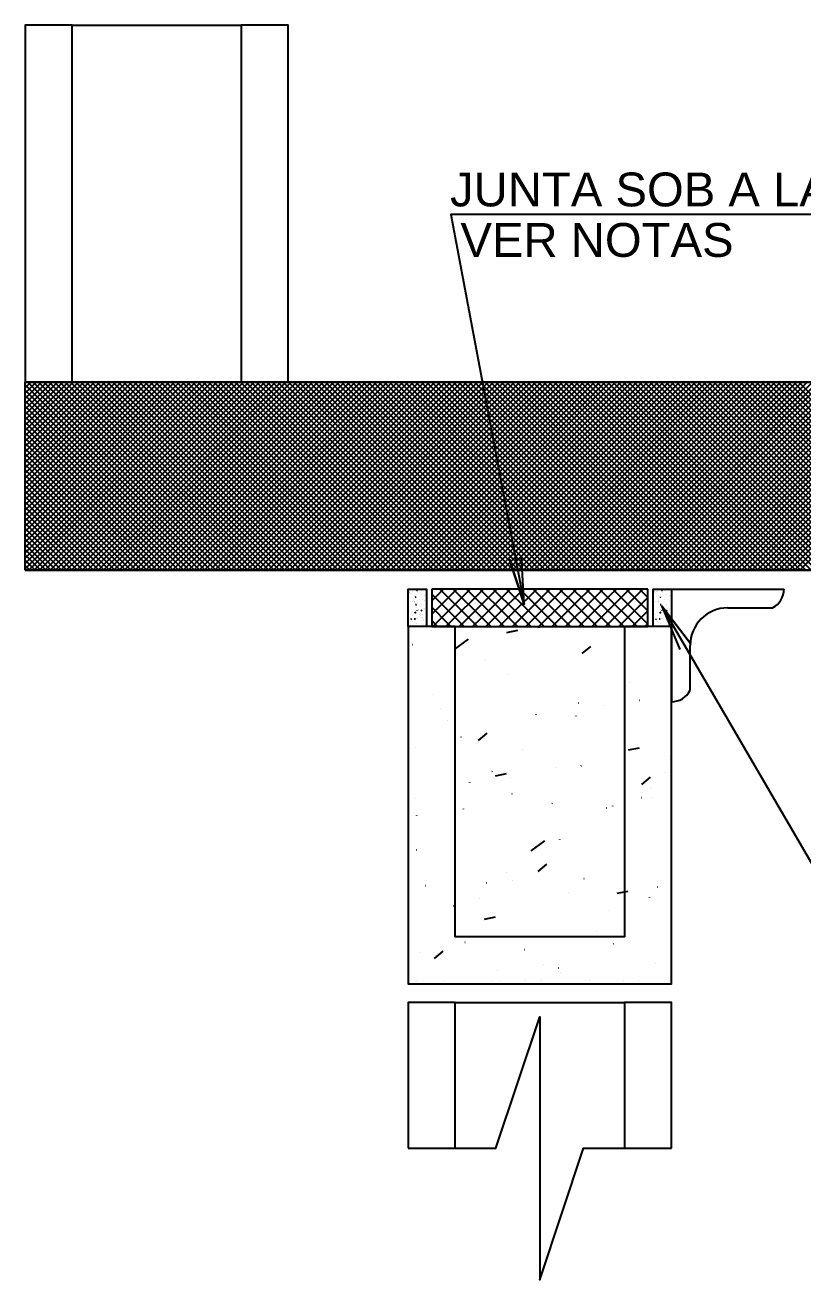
# Model space of a CAD drawing. Extents: x 0 to 119, y 0 to 84.
# Drawn here: x 76.66 to 78.729, y 51.731 to 55.069 of the extents above; entities that cross this region are included whole.
import ezdxf

# ---------------------------------------------------------------- set-up
doc = ezdxf.new("R2010")
doc.units = 0
doc.header["$MEASUREMENT"] = 0
for name, color, linetype in [('10', 252, 'CONTINUOUS'), ('11', 4, 'CONTINUOUS'), ('29', 9, 'CONTINUOUS'), ('3', 7, 'CONTINUOUS'), ('6', 178, 'CONTINUOUS')]:
    doc.layers.add(name, color=color, linetype=linetype)
doc.styles.add('TQS_ARIAL', font='arial.ttf')

msp = doc.modelspace()

# ---------------------------------------------------------------- linework, layer by layer
at = {"layer": '10', "color": 252, "linetype": 'Continuous'}
for p, q in [((76.785383, 55.068821), (77.235383, 55.068821)), ((77.679338, 53.561263), (77.679338, 53.561263)), ((77.679338, 53.560788), (77.679338, 53.560788)), ((77.679338, 53.560788), (77.679338, 53.560788)), ((77.679338, 53.560788), (77.679338, 53.560788)), ((77.679338, 53.559742), (77.680641, 53.560695)), ((77.679338, 53.559246), (77.679338, 53.559246)), ((77.679338, 53.559246), (77.679338, 53.559246)), ((77.679338, 53.549099), (77.679338, 53.549099)), ((77.679338, 53.547072), (77.679338, 53.547072)), ((77.679338, 53.547072), (77.679338, 53.547072)), ((77.679338, 53.547072), (77.679338, 53.547072)), ((77.682603, 53.56213), (77.682603, 53.56213)), ((77.682706, 53.561918), (77.682706, 53.561918)), ((77.682875, 53.561572), (77.682875, 53.561572)), ((77.682875, 53.561572), (77.682875, 53.561572)), ((77.682875, 53.561572), (77.682875, 53.561572)), ((77.683912, 53.559445), (77.683912, 53.559445)), ((77.683912, 53.559445), (77.683912, 53.559445)), ((77.685209, 53.556787), (77.685209, 53.556787)), ((77.685209, 53.556787), (77.685209, 53.556787)), ((77.685209, 53.556787), (77.685209, 53.556787)), ((77.68522, 53.556764), (77.68522, 53.556764)), ((77.685221, 53.556875), (77.685227, 53.556924)), ((77.688912, 53.549195), (77.688912, 53.549195)), ((77.688912, 53.549195), (77.688912, 53.549195)), ((77.688912, 53.549195), (77.688912, 53.549195)), ((77.689795, 53.562726), (77.689825, 53.562766)), ((77.690112, 53.563176), (77.69016, 53.563187)), ((77.692748, 53.541332), (77.692748, 53.541332)), ((77.693957, 53.538854), (77.693957, 53.538854)), ((77.693957, 53.538854), (77.693957, 53.538854)), ((77.694137, 53.539088), (77.694167, 53.539128)), ((77.69495, 53.536818), (77.69495, 53.536818)), ((77.69495, 53.536818), (77.69495, 53.536818)), ((77.69495, 53.536818), (77.69495, 53.536818)), ((77.695095, 53.536521), (77.695095, 53.536521)), ((77.695095, 53.536521), (77.695095, 53.536521)), ((77.695095, 53.536521), (77.695095, 53.536521)), ((77.698249, 53.545948), (77.700548, 53.547876)), ((77.699331, 53.565723), (77.699338, 53.565773)), ((77.701512, 53.565573), (77.704457, 53.566145)), ((77.701823, 53.549104), (77.701853, 53.549144)), ((77.702315, 53.565881), (77.702364, 53.565892)), ((77.703392, 53.560296), (77.703442, 53.560298)), ((77.709118, 53.541731), (77.709125, 53.54178)), ((77.71345, 53.564257), (77.71348, 53.564297)), ((77.715579, 53.555107), (77.715628, 53.555118)), ((77.717792, 53.540619), (77.717823, 53.540659)), ((77.723028, 53.537741), (77.723077, 53.537743)), ((77.723229, 53.55058), (77.723236, 53.550629)), ((77.725478, 53.550635), (77.725508, 53.550675)), ((77.727782, 53.557812), (77.727831, 53.557823)), ((78.330556, 53.561263), (78.330556, 53.561263)), ((78.330556, 53.560788), (78.330556, 53.560788)), ((78.330556, 53.560788), (78.330556, 53.560788)), ((78.330556, 53.560788), (78.330556, 53.560788)), ((78.330556, 53.559742), (78.331859, 53.560695)), ((78.330556, 53.559246), (78.330556, 53.559246)), ((78.330556, 53.559246), (78.330556, 53.559246)), ((78.330556, 53.549099), (78.330556, 53.549099)), ((78.330556, 53.547072), (78.330556, 53.547072)), ((78.330556, 53.547072), (78.330556, 53.547072)), ((78.330556, 53.547072), (78.330556, 53.547072)), ((78.33382, 53.56213), (78.33382, 53.56213)), ((78.333924, 53.561918), (78.333924, 53.561918)), ((78.334093, 53.561572), (78.334093, 53.561572)), ((78.334093, 53.561572), (78.334093, 53.561572)), ((78.334093, 53.561572), (78.334093, 53.561572)), ((78.33513, 53.559445), (78.33513, 53.559445)), ((78.33513, 53.559445), (78.33513, 53.559445)), ((78.336427, 53.556787), (78.336427, 53.556787)), ((78.336427, 53.556787), (78.336427, 53.556787)), ((78.336427, 53.556787), (78.336427, 53.556787)), ((78.336438, 53.556875), (78.336445, 53.556924)), ((78.336438, 53.556764), (78.336438, 53.556764)), ((78.34013, 53.549195), (78.34013, 53.549195)), ((78.34013, 53.549195), (78.34013, 53.549195)), ((78.34013, 53.549195), (78.34013, 53.549195)), ((78.341012, 53.562726), (78.341043, 53.562766)), ((78.341329, 53.563176), (78.341378, 53.563187)), ((78.343966, 53.541332), (78.343966, 53.541332)), ((78.345175, 53.538854), (78.345175, 53.538854)), ((78.345175, 53.538854), (78.345175, 53.538854)), ((78.345355, 53.539088), (78.345385, 53.539128)), ((78.346168, 53.536818), (78.346168, 53.536818)), ((78.346168, 53.536818), (78.346168, 53.536818)), ((78.346168, 53.536818), (78.346168, 53.536818)), ((78.346313, 53.536521), (78.346313, 53.536521)), ((78.346313, 53.536521), (78.346313, 53.536521)), ((78.346313, 53.536521), (78.346313, 53.536521)), ((78.349467, 53.545948), (78.351765, 53.547876)), ((78.350549, 53.565723), (78.350556, 53.565773)), ((78.35273, 53.565573), (78.355675, 53.566145)), ((78.35304, 53.549104), (78.353071, 53.549144)), ((78.353533, 53.565881), (78.353582, 53.565892)), ((78.35461, 53.560296), (78.35466, 53.560298)), ((78.360336, 53.541731), (78.360343, 53.54178)), ((78.364668, 53.564257), (78.364698, 53.564297)), ((78.366796, 53.555107), (78.366845, 53.555118)), ((78.36901, 53.540619), (78.36904, 53.540659)), ((78.374245, 53.537741), (78.374295, 53.537743)), ((78.374447, 53.55058), (78.374453, 53.550629)), ((78.376696, 53.550635), (78.376726, 53.550675)), ((78.379, 53.557812), (78.379049, 53.557823)), ((77.679338, 53.535833), (77.679338, 53.535833)), ((77.679338, 53.535833), (77.679338, 53.535833)), ((77.679338, 53.533357), (77.679338, 53.533357)), ((77.679338, 53.533357), (77.679338, 53.533357)), ((77.679338, 53.53008), (77.679338, 53.53008)), ((77.679338, 53.523711), (77.679338, 53.523711)), ((77.679338, 53.519802), (77.679338, 53.519802)), ((77.679338, 53.519802), (77.679338, 53.519802)), ((77.679338, 53.519642), (77.679338, 53.519642)), ((77.679338, 53.519642), (77.679338, 53.519642)), ((77.679338, 53.512421), (77.679338, 53.512421)), ((77.679338, 53.512421), (77.679338, 53.512421)), ((77.679338, 53.512421), (77.679338, 53.512421)), ((77.679338, 53.512194), (77.679338, 53.512194)), ((77.679338, 53.512194), (77.679338, 53.512194)), ((77.679338, 53.505927), (77.679338, 53.505927)), ((77.679338, 53.505927), (77.679338, 53.505927)), ((77.679338, 53.505927), (77.679338, 53.505927)), ((77.680897, 53.524033), (77.680904, 53.524082)), ((77.686312, 53.536138), (77.686362, 53.53614)), ((77.690523, 53.535837), (77.690571, 53.535848)), ((77.691178, 53.508552), (77.691226, 53.508563)), ((77.695008, 53.532882), (77.695014, 53.532931)), ((77.695404, 53.535889), (77.695404, 53.535889)), ((77.695404, 53.535889), (77.695404, 53.535889)), ((77.695404, 53.535889), (77.695404, 53.535889)), ((77.697317, 53.504387), (77.700949, 53.507043)), ((77.698403, 53.515351), (77.698434, 53.51539)), ((77.698544, 53.527444), (77.699438, 53.527618)), ((77.699438, 53.527618), (77.701489, 53.528017)), ((77.700988, 53.524442), (77.700988, 53.524442)), ((77.700988, 53.524442), (77.700988, 53.524442)), ((77.702694, 53.520943), (77.702694, 53.520943)), ((77.702694, 53.520943), (77.702694, 53.520943)), ((77.703381, 53.511257), (77.70343, 53.511268)), ((77.704746, 53.508517), (77.704752, 53.508567)), ((77.705598, 53.514991), (77.705598, 53.514991)), ((77.705598, 53.514991), (77.705598, 53.514991)), ((77.705948, 53.513583), (77.705998, 53.513585)), ((77.706278, 53.513597), (77.706278, 53.513597)), ((77.707025, 53.512065), (77.707025, 53.512065)), ((77.707025, 53.512065), (77.707025, 53.512065)), ((77.707233, 53.51164), (77.707233, 53.51164)), ((77.709404, 53.507188), (77.709404, 53.507188)), ((77.711432, 53.503032), (77.711432, 53.503032)), ((77.714138, 53.511161), (77.716437, 53.513089)), ((77.71599, 53.527768), (77.716039, 53.527779)), ((77.718857, 53.517366), (77.718863, 53.517416)), ((77.722059, 53.516882), (77.722089, 53.516921)), ((77.722183, 53.514292), (77.722233, 53.514294)), ((78.330556, 53.535833), (78.330556, 53.535833)), ((78.330556, 53.535833), (78.330556, 53.535833)), ((78.330556, 53.533357), (78.330556, 53.533357)), ((78.330556, 53.533357), (78.330556, 53.533357)), ((78.330556, 53.53008), (78.330556, 53.53008)), ((78.330556, 53.523711), (78.330556, 53.523711)), ((78.330556, 53.519802), (78.330556, 53.519802)), ((78.330556, 53.519802), (78.330556, 53.519802)), ((78.330556, 53.519642), (78.330556, 53.519642)), ((78.330556, 53.519642), (78.330556, 53.519642)), ((78.330556, 53.512421), (78.330556, 53.512421)), ((78.330556, 53.512421), (78.330556, 53.512421)), ((78.330556, 53.512421), (78.330556, 53.512421)), ((78.330556, 53.512194), (78.330556, 53.512194)), ((78.330556, 53.512194), (78.330556, 53.512194)), ((78.330556, 53.505927), (78.330556, 53.505927)), ((78.330556, 53.505927), (78.330556, 53.505927)), ((78.330556, 53.505927), (78.330556, 53.505927)), ((78.332115, 53.524033), (78.332121, 53.524082)), ((78.33753, 53.536138), (78.33758, 53.53614)), ((78.34174, 53.535837), (78.341789, 53.535848)), ((78.342395, 53.508552), (78.342444, 53.508563)), ((78.346225, 53.532882), (78.346232, 53.532931)), ((78.346621, 53.535889), (78.346621, 53.535889)), ((78.346621, 53.535889), (78.346621, 53.535889)), ((78.346621, 53.535889), (78.346621, 53.535889)), ((78.348535, 53.504387), (78.352167, 53.507043)), ((78.349621, 53.515351), (78.349651, 53.51539)), ((78.349761, 53.527444), (78.350656, 53.527618)), ((78.350656, 53.527618), (78.352706, 53.528017)), ((78.352205, 53.524442), (78.352205, 53.524442)), ((78.352205, 53.524442), (78.352205, 53.524442)), ((78.353912, 53.520943), (78.353912, 53.520943)), ((78.353912, 53.520943), (78.353912, 53.520943)), ((78.354599, 53.511257), (78.354648, 53.511268)), ((78.355964, 53.508517), (78.35597, 53.508567)), ((78.356816, 53.514991), (78.356816, 53.514991)), ((78.356816, 53.514991), (78.356816, 53.514991)), ((78.357166, 53.513583), (78.357216, 53.513585)), ((78.357496, 53.513597), (78.357496, 53.513597)), ((78.358243, 53.512065), (78.358243, 53.512065)), ((78.358243, 53.512065), (78.358243, 53.512065)), ((78.358451, 53.51164), (78.358451, 53.51164)), ((78.360622, 53.507188), (78.360622, 53.507188)), ((78.362649, 53.503032), (78.362649, 53.503032)), ((78.365356, 53.511161), (78.367654, 53.513089)), ((78.367207, 53.527768), (78.367256, 53.527779)), ((78.370074, 53.517366), (78.370081, 53.517416)), ((78.373276, 53.516882), (78.373307, 53.516921)), ((78.3734, 53.514292), (78.37345, 53.514294)), ((77.679338, 53.492212), (77.679338, 53.492212)), ((77.679338, 53.492212), (77.679338, 53.492212)), ((77.679338, 53.492212), (77.679338, 53.492212)), ((77.679338, 53.491236), (77.679338, 53.491236)), ((77.679338, 53.490505), (77.679338, 53.490505)), ((77.679338, 53.490505), (77.679338, 53.490505)), ((77.679338, 53.490505), (77.679338, 53.490505)), ((77.679338, 53.489009), (77.679338, 53.489009)), ((77.679338, 53.489009), (77.679338, 53.489009)), ((77.679338, 53.489009), (77.679338, 53.489009)), ((77.679338, 53.486159), (77.679338, 53.486159)), ((77.679338, 53.48196), (77.679338, 53.48196)), ((77.679338, 53.478497), (77.679338, 53.478497)), ((77.679338, 53.478497), (77.679338, 53.478497)), ((77.686561, 53.48802), (77.688859, 53.489949)), ((77.686776, 53.500198), (77.686806, 53.500237)), ((77.688869, 53.489425), (77.688918, 53.489427)), ((77.690635, 53.499668), (77.690642, 53.499718)), ((77.691589, 53.481213), (77.691637, 53.481224)), ((77.695575, 53.489316), (77.69852, 53.489888)), ((77.700491, 53.476196), (77.700497, 53.476246)), ((77.702746, 53.491712), (77.702776, 53.491752)), ((77.705103, 53.490134), (77.705153, 53.490136)), ((77.710431, 53.501728), (77.710462, 53.501768)), ((77.713063, 53.499689), (77.713063, 53.499689)), ((77.713063, 53.499689), (77.713063, 53.499689)), ((77.713063, 53.499689), (77.713063, 53.499689)), ((77.714601, 53.485045), (77.714608, 53.485095)), ((77.715793, 53.494093), (77.715793, 53.494093)), ((77.71617, 53.493319), (77.71617, 53.493319)), ((77.716645, 53.500483), (77.716694, 53.500494)), ((77.717056, 53.473144), (77.717105, 53.473154)), ((77.717461, 53.490673), (77.717461, 53.490673)), ((77.717461, 53.490673), (77.717461, 53.490673)), ((77.7191, 53.487312), (77.7191, 53.487312)), ((77.7191, 53.487312), (77.7191, 53.487312)), ((77.7191, 53.487312), (77.7191, 53.487312)), ((77.720169, 53.485122), (77.720169, 53.485122)), ((77.720169, 53.485122), (77.720169, 53.485122)), ((77.725138, 53.474935), (77.725138, 53.474935)), ((77.725138, 53.474935), (77.725138, 53.474935)), ((77.725138, 53.474935), (77.725138, 53.474935)), ((77.725987, 53.473195), (77.725987, 53.473195)), ((77.725987, 53.473195), (77.725987, 53.473195)), ((77.725987, 53.473195), (77.725987, 53.473195)), ((77.72606, 53.473045), (77.72606, 53.473045)), ((77.726401, 53.493243), (77.726431, 53.493283)), ((78.330556, 53.492212), (78.330556, 53.492212)), ((78.330556, 53.492212), (78.330556, 53.492212)), ((78.330556, 53.492212), (78.330556, 53.492212)), ((78.330556, 53.491236), (78.330556, 53.491236)), ((78.330556, 53.490505), (78.330556, 53.490505)), ((78.330556, 53.490505), (78.330556, 53.490505)), ((78.330556, 53.490505), (78.330556, 53.490505)), ((78.330556, 53.489009), (78.330556, 53.489009)), ((78.330556, 53.489009), (78.330556, 53.489009)), ((78.330556, 53.489009), (78.330556, 53.489009)), ((78.330556, 53.486159), (78.330556, 53.486159)), ((78.330556, 53.48196), (78.330556, 53.48196)), ((78.330556, 53.478497), (78.330556, 53.478497)), ((78.330556, 53.478497), (78.330556, 53.478497)), ((78.337779, 53.48802), (78.340077, 53.489949)), ((78.337994, 53.500198), (78.338024, 53.500237)), ((78.340086, 53.489425), (78.340136, 53.489427)), ((78.341853, 53.499668), (78.341859, 53.499718)), ((78.342806, 53.481213), (78.342855, 53.481224)), ((78.346793, 53.489316), (78.349738, 53.489888)), ((78.351708, 53.476196), (78.351715, 53.476246)), ((78.353963, 53.491712), (78.353994, 53.491752)), ((78.356321, 53.490134), (78.356371, 53.490136)), ((78.361649, 53.501728), (78.361679, 53.501768)), ((78.364281, 53.499689), (78.364281, 53.499689)), ((78.364281, 53.499689), (78.364281, 53.499689)), ((78.364281, 53.499689), (78.364281, 53.499689)), ((78.365819, 53.485045), (78.365826, 53.485095)), ((78.36701, 53.494093), (78.36701, 53.494093)), ((78.367388, 53.493319), (78.367388, 53.493319)), ((78.367863, 53.500483), (78.367911, 53.500494)), ((78.368274, 53.473144), (78.368322, 53.473154)), ((78.368678, 53.490673), (78.368678, 53.490673)), ((78.368678, 53.490673), (78.368678, 53.490673)), ((78.370318, 53.487312), (78.370318, 53.487312)), ((78.370318, 53.487312), (78.370318, 53.487312)), ((78.370318, 53.487312), (78.370318, 53.487312)), ((78.371387, 53.485122), (78.371387, 53.485122)), ((78.371387, 53.485122), (78.371387, 53.485122)), ((78.376356, 53.474935), (78.376356, 53.474935)), ((78.376356, 53.474935), (78.376356, 53.474935)), ((78.376356, 53.474935), (78.376356, 53.474935)), ((78.377205, 53.473195), (78.377205, 53.473195)), ((78.377205, 53.473195), (78.377205, 53.473195)), ((78.377205, 53.473195), (78.377205, 53.473195)), ((78.377278, 53.473045), (78.377278, 53.473045)), ((78.377619, 53.493243), (78.377649, 53.493283)), ((77.685181, 53.468821), (77.685181, 53.468821)), ((77.685181, 53.468821), (77.685181, 53.468821)), ((77.686574, 53.468821), (77.686574, 53.468821)), ((77.697559, 53.468821), (77.697559, 53.468821)), ((77.697559, 53.468821), (77.697559, 53.468821)), ((77.69952, 53.468821), (77.69952, 53.468821)), ((77.69952, 53.468821), (77.69952, 53.468821)), ((77.69952, 53.468821), (77.69952, 53.468821)), ((77.707661, 53.468821), (77.707661, 53.468821)), ((77.707661, 53.468821), (77.707661, 53.468821)), ((77.712466, 53.468821), (77.712466, 53.468821)), ((77.712466, 53.468821), (77.712466, 53.468821)), ((77.712466, 53.468821), (77.712466, 53.468821)), ((77.721027, 53.468821), (77.721027, 53.468821)), ((77.725411, 53.468821), (77.725411, 53.468821)), ((77.725411, 53.468821), (77.725411, 53.468821)), ((77.725411, 53.468821), (77.725411, 53.468821)), ((77.804338, 53.468821), (78.254338, 53.468821)), ((78.336398, 53.468821), (78.336398, 53.468821)), ((78.336398, 53.468821), (78.336398, 53.468821)), ((78.337792, 53.468821), (78.337792, 53.468821)), ((78.348776, 53.468821), (78.348776, 53.468821)), ((78.348776, 53.468821), (78.348776, 53.468821)), ((78.350738, 53.468821), (78.350738, 53.468821)), ((78.350738, 53.468821), (78.350738, 53.468821)), ((78.350738, 53.468821), (78.350738, 53.468821)), ((78.358879, 53.468821), (78.358879, 53.468821)), ((78.358879, 53.468821), (78.358879, 53.468821)), ((78.363683, 53.468821), (78.363683, 53.468821)), ((78.363683, 53.468821), (78.363683, 53.468821)), ((78.363683, 53.468821), (78.363683, 53.468821)), ((78.372245, 53.468821), (78.372245, 53.468821)), ((78.376629, 53.468821), (78.376629, 53.468821)), ((78.376629, 53.468821), (78.376629, 53.468821)), ((78.376629, 53.468821), (78.376629, 53.468821)), ((77.804338, 52.518821), (78.254338, 52.518821)), ((77.804338, 52.518821), (78.254338, 52.518821)), ((77.804338, 52.468821), (78.254338, 52.468821))]:
    msp.add_line(p, q, dxfattribs=at)
for points in [[(76.660383, 54.118821), (76.785383, 54.118821), (76.785383, 55.068821), (76.660383, 55.068821), (76.660383, 54.118821)], [(77.235383, 54.118821), (77.360383, 54.118821), (77.360383, 55.068821), (77.235383, 55.068821), (77.235383, 54.118821)], [(77.728121, 53.468821), (77.679338, 53.468821), (77.679338, 53.568821), (77.728121, 53.568821), (77.728121, 53.468821)], [(78.379338, 53.468821), (78.330556, 53.468821), (78.330556, 53.568821), (78.379338, 53.568821), (78.379338, 53.468821)], [(77.804338, 53.468821), (77.679338, 53.468821), (77.679338, 52.518821), (78.379338, 52.518821), (78.379338, 53.468821), (78.254338, 53.468821), (78.254338, 52.643821), (77.804338, 52.643821), (77.804338, 53.468821)], [(77.804338, 52.081153), (77.804338, 52.468821), (77.679338, 52.468821), (77.679338, 52.081153)], [(78.379338, 52.081153), (78.379338, 52.468821), (78.254338, 52.468821), (78.254338, 52.081153)], [(77.679338, 52.081153), (77.912672, 52.081153), (78.029338, 52.431153), (78.029338, 51.731153), (78.146005, 52.081153), (78.379338, 52.081153)]]:
    msp.add_lwpolyline(points, dxfattribs=at)
at = {"layer": '11', "color": 4, "linetype": 'Continuous'}
for p, q in [((77.741838, 53.501653), (77.809007, 53.568821)), ((77.741838, 53.537008), (77.773651, 53.568821)), ((78.316838, 53.568821), (77.741838, 53.568821)), ((77.741838, 53.568821), (77.741838, 53.468821)), ((77.815738, 53.481673), (77.741838, 53.555572)), ((77.744893, 53.469352), (77.844362, 53.568821)), ((77.845855, 53.486911), (77.763945, 53.568821)), ((77.787692, 53.476796), (77.879717, 53.568821)), ((77.875973, 53.492149), (77.7993, 53.568821)), ((77.83049, 53.484239), (77.915073, 53.568821)), ((77.90609, 53.497387), (77.834656, 53.568821)), ((77.936208, 53.502625), (77.870011, 53.568821)), ((77.873289, 53.491682), (77.950428, 53.568821)), ((77.966325, 53.507862), (77.905366, 53.568821)), ((77.916088, 53.499125), (77.985783, 53.568821)), ((77.996443, 53.5131), (77.940722, 53.568821)), ((77.958886, 53.506569), (78.021139, 53.568821)), ((78.02656, 53.518338), (77.976077, 53.568821)), ((78.001685, 53.514012), (78.056494, 53.568821)), ((78.056678, 53.523576), (78.011432, 53.568821)), ((78.044483, 53.521455), (78.091849, 53.568821)), ((78.086795, 53.528814), (78.046788, 53.568821)), ((78.06256, 53.468821), (78.13008, 53.536342)), ((78.116913, 53.534052), (78.082143, 53.568821)), ((78.087282, 53.528898), (78.127205, 53.568821)), ((78.097915, 53.468821), (78.172879, 53.543785)), ((78.14703, 53.539289), (78.117498, 53.568821)), ((78.13008, 53.536342), (78.16256, 53.568821)), ((78.133271, 53.468821), (78.215677, 53.551228)), ((78.217498, 53.468821), (78.14703, 53.539289)), ((78.177148, 53.544527), (78.152854, 53.568821)), ((78.168626, 53.468821), (78.258476, 53.558671)), ((78.172879, 53.543785), (78.197915, 53.568821)), ((78.252854, 53.468821), (78.177148, 53.544527)), ((78.207265, 53.549765), (78.188209, 53.568821)), ((78.203981, 53.468821), (78.301275, 53.566114)), ((78.288209, 53.468821), (78.207265, 53.549765)), ((78.215677, 53.551228), (78.233271, 53.568821)), ((78.237383, 53.555003), (78.223564, 53.568821)), ((78.316838, 53.475547), (78.237383, 53.555003)), ((78.239337, 53.468821), (78.316838, 53.546323)), ((78.258476, 53.558671), (78.268626, 53.568821)), ((78.2675, 53.560241), (78.25892, 53.568821)), ((78.316838, 53.510903), (78.2675, 53.560241)), ((78.297618, 53.565478), (78.294275, 53.568821)), ((78.316838, 53.546258), (78.297618, 53.565478)), ((78.301275, 53.566114), (78.303981, 53.568821)), ((78.316838, 53.468821), (78.316838, 53.568821)), ((77.78562, 53.476435), (77.741838, 53.520217)), ((77.921139, 53.468821), (77.958886, 53.506569)), ((77.956494, 53.468821), (78.001685, 53.514012)), ((78.005366, 53.468821), (77.966325, 53.507862)), ((77.991849, 53.468821), (78.044483, 53.521455)), ((78.040722, 53.468821), (77.996443, 53.5131)), ((78.076077, 53.468821), (78.02656, 53.518338)), ((78.027205, 53.468821), (78.087282, 53.528898)), ((78.111432, 53.468821), (78.056678, 53.523576)), ((78.146788, 53.468821), (78.086795, 53.528814)), ((78.182143, 53.468821), (78.116913, 53.534052)), ((78.274692, 53.468821), (78.316838, 53.510968)), ((77.755503, 53.471198), (77.741838, 53.484862)), ((77.757879, 53.468821), (77.755503, 53.471198)), ((77.779717, 53.468821), (77.787692, 53.476796)), ((77.793234, 53.468821), (77.78562, 53.476435)), ((77.815073, 53.468821), (77.83049, 53.484239)), ((77.82859, 53.468821), (77.815738, 53.481673)), ((77.863945, 53.468821), (77.845855, 53.486911)), ((77.850428, 53.468821), (77.873289, 53.491682)), ((77.8993, 53.468821), (77.875973, 53.492149)), ((77.885783, 53.468821), (77.916088, 53.499125)), ((77.934656, 53.468821), (77.90609, 53.497387)), ((77.970011, 53.468821), (77.936208, 53.502625)), ((78.310047, 53.468821), (78.316838, 53.475612)), ((77.741838, 53.468821), (78.316838, 53.468821)), ((77.744362, 53.468821), (77.744893, 53.469352))]:
    msp.add_line(p, q, dxfattribs=at)
at = {"layer": '29', "color": 9, "linetype": 'Continuous'}
for p, q in [((76.660383, 53.622845), (77.15636, 54.118821)), ((76.660383, 53.636987), (77.142218, 54.118821)), ((76.660383, 53.651129), (77.128076, 54.118821)), ((76.660383, 53.665271), (77.113934, 54.118821)), ((76.660383, 53.679413), (77.099792, 54.118821)), ((76.660383, 53.693555), (77.085649, 54.118821)), ((76.660383, 53.707697), (77.071507, 54.118821)), ((76.660383, 53.72184), (77.057365, 54.118821)), ((76.660383, 53.735982), (77.043223, 54.118821)), ((76.660383, 53.750124), (77.029081, 54.118821)), ((76.660383, 53.764266), (77.014939, 54.118821)), ((76.660383, 53.778408), (77.000797, 54.118821)), ((76.660383, 53.79255), (76.986655, 54.118821)), ((76.660383, 53.806692), (76.972512, 54.118821)), ((76.660383, 53.820834), (76.95837, 54.118821)), ((76.660383, 53.834977), (76.944228, 54.118821)), ((76.660383, 53.849119), (76.930086, 54.118821)), ((76.660383, 53.863261), (76.915944, 54.118821)), ((76.660383, 53.877403), (76.901802, 54.118821)), ((76.660383, 53.891545), (76.88766, 54.118821)), ((76.660383, 53.905687), (76.873517, 54.118821)), ((76.660383, 53.919829), (76.859375, 54.118821)), ((76.660383, 53.933972), (76.845233, 54.118821)), ((76.660383, 53.948114), (76.831091, 54.118821)), ((76.660383, 53.962256), (76.816949, 54.118821)), ((76.660383, 53.976398), (76.802807, 54.118821)), ((76.660383, 53.99054), (76.788665, 54.118821)), ((76.660383, 54.004682), (76.774522, 54.118821)), ((76.660383, 54.018824), (76.76038, 54.118821)), ((76.660383, 54.032966), (76.746238, 54.118821)), ((76.660383, 54.047109), (76.732096, 54.118821)), ((76.660383, 54.061251), (76.717954, 54.118821)), ((76.660383, 54.075393), (76.703812, 54.118821)), ((76.660383, 54.089535), (76.68967, 54.118821)), ((76.660383, 54.103677), (76.675528, 54.118821)), ((76.660383, 54.117819), (76.661385, 54.118821)), ((76.660383, 54.111945), (77.153507, 53.618821)), ((76.667649, 54.118821), (77.167649, 53.618821)), ((76.670502, 53.618821), (77.170502, 54.118821)), ((76.681791, 54.118821), (77.181791, 53.618821)), ((76.684644, 53.618821), (77.184644, 54.118821)), ((76.695933, 54.118821), (77.195933, 53.618821)), ((76.698787, 53.618821), (77.198787, 54.118821)), ((76.710075, 54.118821), (77.210075, 53.618821)), ((76.712929, 53.618821), (77.212929, 54.118821)), ((76.724218, 54.118821), (77.224218, 53.618821)), ((76.727071, 53.618821), (77.227071, 54.118821)), ((76.73836, 54.118821), (77.23836, 53.618821)), ((76.741213, 53.618821), (77.241213, 54.118821)), ((76.752502, 54.118821), (77.252502, 53.618821)), ((76.755355, 53.618821), (77.255355, 54.118821)), ((76.766644, 54.118821), (77.266644, 53.618821)), ((76.769497, 53.618821), (77.269497, 54.118821)), ((76.780786, 54.118821), (77.280786, 53.618821)), ((76.783639, 53.618821), (77.283639, 54.118821)), ((76.794928, 54.118821), (77.294928, 53.618821)), ((76.797781, 53.618821), (77.297781, 54.118821)), ((76.80907, 54.118821), (77.30907, 53.618821)), ((76.811924, 53.618821), (77.311924, 54.118821)), ((76.823213, 54.118821), (77.323213, 53.618821)), ((76.826066, 53.618821), (77.326066, 54.118821)), ((76.837355, 54.118821), (77.337355, 53.618821)), ((76.840208, 53.618821), (77.340208, 54.118821)), ((76.851497, 54.118821), (77.351497, 53.618821)), ((76.85435, 53.618821), (77.35435, 54.118821)), ((76.865639, 54.118821), (77.365639, 53.618821)), ((76.868492, 53.618821), (77.368492, 54.118821)), ((76.879781, 54.118821), (77.379781, 53.618821)), ((76.882634, 53.618821), (77.382634, 54.118821)), ((76.893923, 54.118821), (77.393923, 53.618821)), ((76.896776, 53.618821), (77.396776, 54.118821)), ((76.908065, 54.118821), (77.408065, 53.618821)), ((76.910919, 53.618821), (77.410919, 54.118821)), ((76.922207, 54.118821), (77.422207, 53.618821)), ((76.925061, 53.618821), (77.425061, 54.118821)), ((76.93635, 54.118821), (77.43635, 53.618821)), ((76.939203, 53.618821), (77.439203, 54.118821)), ((76.950492, 54.118821), (77.450492, 53.618821)), ((76.953345, 53.618821), (77.453345, 54.118821)), ((76.964634, 54.118821), (77.464634, 53.618821)), ((76.967487, 53.618821), (77.467487, 54.118821)), ((76.978776, 54.118821), (77.478776, 53.618821)), ((76.981629, 53.618821), (77.481629, 54.118821)), ((76.992918, 54.118821), (77.492918, 53.618821)), ((76.995771, 53.618821), (77.495771, 54.118821)), ((77.00706, 54.118821), (77.50706, 53.618821)), ((77.009914, 53.618821), (77.509914, 54.118821)), ((77.021202, 54.118821), (77.521202, 53.618821)), ((77.024056, 53.618821), (77.524056, 54.118821)), ((77.035345, 54.118821), (77.535345, 53.618821)), ((77.038198, 53.618821), (77.538198, 54.118821)), ((77.049487, 54.118821), (77.549487, 53.618821)), ((77.05234, 53.618821), (77.55234, 54.118821)), ((77.063629, 54.118821), (77.563629, 53.618821)), ((77.066482, 53.618821), (77.566482, 54.118821)), ((77.077771, 54.118821), (77.577771, 53.618821)), ((77.080624, 53.618821), (77.580624, 54.118821)), ((77.091913, 54.118821), (77.591913, 53.618821)), ((77.094766, 53.618821), (77.594766, 54.118821)), ((77.106055, 54.118821), (77.606055, 53.618821)), ((77.108908, 53.618821), (77.608908, 54.118821)), ((77.120197, 54.118821), (77.620197, 53.618821)), ((77.123051, 53.618821), (77.623051, 54.118821)), ((77.13434, 54.118821), (77.63434, 53.618821)), ((77.137193, 53.618821), (77.637193, 54.118821)), ((77.148482, 54.118821), (77.648482, 53.618821)), ((77.151335, 53.618821), (77.651335, 54.118821)), ((77.162624, 54.118821), (77.662624, 53.618821)), ((77.165477, 53.618821), (77.665477, 54.118821)), ((77.176766, 54.118821), (77.676766, 53.618821)), ((77.179619, 53.618821), (77.679619, 54.118821)), ((77.190908, 54.118821), (77.690908, 53.618821)), ((77.193761, 53.618821), (77.693761, 54.118821)), ((77.20505, 54.118821), (77.70505, 53.618821)), ((77.207903, 53.618821), (77.707903, 54.118821)), ((77.219192, 54.118821), (77.719192, 53.618821)), ((77.222046, 53.618821), (77.722046, 54.118821)), ((77.233334, 54.118821), (77.733334, 53.618821)), ((77.236188, 53.618821), (77.736188, 54.118821)), ((77.247477, 54.118821), (77.747477, 53.618821)), ((77.25033, 53.618821), (77.75033, 54.118821)), ((77.261619, 54.118821), (77.761619, 53.618821)), ((77.264472, 53.618821), (77.764472, 54.118821)), ((77.275761, 54.118821), (77.775761, 53.618821)), ((77.278614, 53.618821), (77.778614, 54.118821)), ((77.289903, 54.118821), (77.789903, 53.618821)), ((77.292756, 53.618821), (77.792756, 54.118821)), ((77.304045, 54.118821), (77.804045, 53.618821)), ((77.306898, 53.618821), (77.806898, 54.118821)), ((77.318187, 54.118821), (77.818187, 53.618821)), ((77.321041, 53.618821), (77.821041, 54.118821)), ((77.332329, 54.118821), (77.832329, 53.618821)), ((77.335183, 53.618821), (77.835183, 54.118821)), ((77.346472, 54.118821), (77.846472, 53.618821)), ((77.349325, 53.618821), (77.849325, 54.118821)), ((77.360614, 54.118821), (77.860614, 53.618821)), ((77.363467, 53.618821), (77.863467, 54.118821)), ((77.374756, 54.118821), (77.874756, 53.618821)), ((77.377609, 53.618821), (77.877609, 54.118821)), ((77.388898, 54.118821), (77.888898, 53.618821)), ((77.391751, 53.618821), (77.891751, 54.118821)), ((77.40304, 54.118821), (77.90304, 53.618821)), ((77.405893, 53.618821), (77.905893, 54.118821)), ((77.417182, 54.118821), (77.917182, 53.618821)), ((77.420035, 53.618821), (77.920035, 54.118821)), ((77.431324, 54.118821), (77.931324, 53.618821)), ((77.434178, 53.618821), (77.934178, 54.118821)), ((77.445467, 54.118821), (77.945467, 53.618821)), ((77.44832, 53.618821), (77.94832, 54.118821)), ((77.459609, 54.118821), (77.959609, 53.618821)), ((77.462462, 53.618821), (77.962462, 54.118821)), ((77.473751, 54.118821), (77.973751, 53.618821)), ((77.476604, 53.618821), (77.976604, 54.118821)), ((77.487893, 54.118821), (77.987893, 53.618821)), ((77.490746, 53.618821), (77.990746, 54.118821)), ((77.502035, 54.118821), (78.002035, 53.618821)), ((77.504888, 53.618821), (78.004888, 54.118821)), ((77.516177, 54.118821), (78.016177, 53.618821)), ((77.51903, 53.618821), (78.01903, 54.118821)), ((77.530319, 54.118821), (78.030319, 53.618821)), ((77.533173, 53.618821), (78.033173, 54.118821)), ((77.544461, 54.118821), (78.044461, 53.618821)), ((77.547315, 53.618821), (78.047315, 54.118821)), ((77.558604, 54.118821), (78.058604, 53.618821)), ((77.561457, 53.618821), (78.061457, 54.118821)), ((77.572746, 54.118821), (78.072746, 53.618821)), ((77.575599, 53.618821), (78.075599, 54.118821)), ((77.586888, 54.118821), (78.086888, 53.618821)), ((77.589741, 53.618821), (78.089741, 54.118821)), ((77.60103, 54.118821), (78.10103, 53.618821)), ((77.603883, 53.618821), (78.103883, 54.118821)), ((77.615172, 54.118821), (78.115172, 53.618821)), ((77.618025, 53.618821), (78.118025, 54.118821)), ((77.629314, 54.118821), (78.129314, 53.618821)), ((77.632167, 53.618821), (78.132167, 54.118821)), ((77.643456, 54.118821), (78.143456, 53.618821)), ((77.64631, 53.618821), (78.14631, 54.118821)), ((77.657599, 54.118821), (78.157599, 53.618821)), ((77.660452, 53.618821), (78.160452, 54.118821)), ((77.671741, 54.118821), (78.171741, 53.618821)), ((77.674594, 53.618821), (78.174594, 54.118821)), ((77.685883, 54.118821), (78.185883, 53.618821)), ((77.688736, 53.618821), (78.188736, 54.118821)), ((77.700025, 54.118821), (78.200025, 53.618821)), ((77.702878, 53.618821), (78.202878, 54.118821)), ((77.714167, 54.118821), (78.214167, 53.618821)), ((77.71702, 53.618821), (78.21702, 54.118821)), ((77.728309, 54.118821), (78.228309, 53.618821)), ((77.731162, 53.618821), (78.231162, 54.118821)), ((77.742451, 54.118821), (78.242451, 53.618821)), ((77.745305, 53.618821), (78.245305, 54.118821)), ((77.756593, 54.118821), (78.256593, 53.618821)), ((77.759447, 53.618821), (78.259447, 54.118821)), ((77.770736, 54.118821), (78.270736, 53.618821)), ((77.773589, 53.618821), (78.273589, 54.118821)), ((77.784878, 54.118821), (78.284878, 53.618821)), ((77.787731, 53.618821), (78.287731, 54.118821)), ((77.79902, 54.118821), (78.29902, 53.618821)), ((77.801873, 53.618821), (78.301873, 54.118821)), ((77.813162, 54.118821), (78.313162, 53.618821)), ((77.816015, 53.618821), (78.316015, 54.118821)), ((77.827304, 54.118821), (78.327304, 53.618821)), ((77.830157, 53.618821), (78.330157, 54.118821)), ((77.841446, 54.118821), (78.341446, 53.618821)), ((77.8443, 53.618821), (78.3443, 54.118821)), ((77.855588, 54.118821), (78.355588, 53.618821)), ((77.858442, 53.618821), (78.358442, 54.118821)), ((77.869731, 54.118821), (78.369731, 53.618821)), ((77.872584, 53.618821), (78.372584, 54.118821)), ((77.883873, 54.118821), (78.383873, 53.618821)), ((77.886726, 53.618821), (78.386726, 54.118821)), ((77.898015, 54.118821), (78.398015, 53.618821)), ((77.900868, 53.618821), (78.400868, 54.118821)), ((77.912157, 54.118821), (78.412157, 53.618821)), ((77.91501, 53.618821), (78.41501, 54.118821)), ((77.926299, 54.118821), (78.426299, 53.618821)), ((77.929152, 53.618821), (78.429152, 54.118821)), ((77.940441, 54.118821), (78.440441, 53.618821)), ((77.943294, 53.618821), (78.443294, 54.118821)), ((77.954583, 54.118821), (78.454583, 53.618821)), ((77.957437, 53.618821), (78.457437, 54.118821)), ((77.968726, 54.118821), (78.468726, 53.618821)), ((77.971579, 53.618821), (78.471579, 54.118821)), ((77.982868, 54.118821), (78.482868, 53.618821)), ((77.985721, 53.618821), (78.485721, 54.118821)), ((77.99701, 54.118821), (78.49701, 53.618821)), ((77.999863, 53.618821), (78.499863, 54.118821)), ((78.011152, 54.118821), (78.511152, 53.618821)), ((78.014005, 53.618821), (78.514005, 54.118821)), ((78.025294, 54.118821), (78.525294, 53.618821)), ((78.028147, 53.618821), (78.528147, 54.118821)), ((78.039436, 54.118821), (78.539436, 53.618821)), ((78.042289, 53.618821), (78.542289, 54.118821)), ((78.053578, 54.118821), (78.553578, 53.618821)), ((78.056432, 53.618821), (78.556432, 54.118821)), ((78.06772, 54.118821), (78.56772, 53.618821)), ((78.070574, 53.618821), (78.570574, 54.118821)), ((78.081863, 54.118821), (78.581863, 53.618821)), ((78.084716, 53.618821), (78.584716, 54.118821)), ((78.096005, 54.118821), (78.596005, 53.618821)), ((78.098858, 53.618821), (78.598858, 54.118821)), ((78.110147, 54.118821), (78.610147, 53.618821)), ((78.113, 53.618821), (78.613, 54.118821)), ((78.124289, 54.118821), (78.624289, 53.618821)), ((78.127142, 53.618821), (78.627142, 54.118821)), ((78.138431, 54.118821), (78.638431, 53.618821)), ((78.141284, 53.618821), (78.641284, 54.118821)), ((78.152573, 54.118821), (78.652573, 53.618821)), ((78.155427, 53.618821), (78.655427, 54.118821)), ((78.166715, 54.118821), (78.666715, 53.618821)), ((78.169569, 53.618821), (78.669569, 54.118821)), ((78.180858, 54.118821), (78.680858, 53.618821)), ((78.183711, 53.618821), (78.683711, 54.118821)), ((78.195, 54.118821), (78.695, 53.618821)), ((78.197853, 53.618821), (78.697853, 54.118821)), ((78.209142, 54.118821), (78.709142, 53.618821)), ((78.211995, 53.618821), (78.711995, 54.118821)), ((78.223284, 54.118821), (78.723284, 53.618821)), ((78.226137, 53.618821), (78.726137, 54.118821)), ((78.237426, 54.118821), (78.737426, 53.618821)), ((78.240279, 53.618821), (78.740279, 54.118821)), ((78.251568, 54.118821), (78.751568, 53.618821)), ((78.254421, 53.618821), (78.754421, 54.118821)), ((78.26571, 54.118821), (78.76571, 53.618821)), ((78.268564, 53.618821), (78.768564, 54.118821)), ((78.279853, 54.118821), (78.779853, 53.618821)), ((78.282706, 53.618821), (78.782706, 54.118821)), ((78.293995, 54.118821), (78.793995, 53.618821)), ((78.296848, 53.618821), (78.796848, 54.118821)), ((78.308137, 54.118821), (78.808137, 53.618821)), ((78.31099, 53.618821), (78.81099, 54.118821)), ((78.322279, 54.118821), (78.822279, 53.618821)), ((78.325132, 53.618821), (78.825132, 54.118821)), ((78.336421, 54.118821), (78.836421, 53.618821)), ((78.339274, 53.618821), (78.839274, 54.118821)), ((78.350563, 54.118821), (78.850563, 53.618821)), ((78.353416, 53.618821), (78.853416, 54.118821)), ((78.364705, 54.118821), (78.864705, 53.618821)), ((78.367559, 53.618821), (78.867559, 54.118821)), ((78.378847, 54.118821), (78.878847, 53.618821)), ((78.381701, 53.618821), (78.881701, 54.118821)), ((78.39299, 54.118821), (78.89299, 53.618821)), ((78.395843, 53.618821), (78.895843, 54.118821)), ((78.407132, 54.118821), (78.907132, 53.618821)), ((78.409985, 53.618821), (78.909985, 54.118821)), ((78.421274, 54.118821), (78.921274, 53.618821)), ((78.424127, 53.618821), (78.924127, 54.118821)), ((78.435416, 54.118821), (78.935416, 53.618821)), ((78.438269, 53.618821), (78.938269, 54.118821)), ((78.449558, 54.118821), (78.949558, 53.618821)), ((78.452411, 53.618821), (78.952411, 54.118821)), ((78.4637, 54.118821), (78.9637, 53.618821)), ((78.466553, 53.618821), (78.966553, 54.118821)), ((78.477842, 54.118821), (78.977842, 53.618821)), ((78.480696, 53.618821), (78.980696, 54.118821)), ((78.491985, 54.118821), (78.991985, 53.618821)), ((78.494838, 53.618821), (78.994838, 54.118821)), ((78.506127, 54.118821), (79.006127, 53.618821)), ((78.50898, 53.618821), (79.00898, 54.118821)), ((78.520269, 54.118821), (79.020269, 53.618821)), ((78.523122, 53.618821), (79.023122, 54.118821)), ((78.534411, 54.118821), (79.034411, 53.618821)), ((78.537264, 53.618821), (79.037264, 54.118821)), ((78.548553, 54.118821), (79.048553, 53.618821)), ((78.551406, 53.618821), (79.051406, 54.118821)), ((78.562695, 54.118821), (79.062695, 53.618821)), ((78.565548, 53.618821), (79.065548, 54.118821)), ((78.576837, 54.118821), (79.076837, 53.618821)), ((78.579691, 53.618821), (79.079691, 54.118821)), ((78.590979, 54.118821), (79.090979, 53.618821)), ((78.593833, 53.618821), (79.093833, 54.118821)), ((78.605122, 54.118821), (79.105122, 53.618821)), ((78.607975, 53.618821), (79.107975, 54.118821)), ((78.619264, 54.118821), (79.119264, 53.618821)), ((78.622117, 53.618821), (79.122117, 54.118821)), ((78.633406, 54.118821), (79.133406, 53.618821)), ((78.636259, 53.618821), (79.136259, 54.118821)), ((78.647548, 54.118821), (79.147548, 53.618821)), ((78.650401, 53.618821), (79.150401, 54.118821)), ((78.66169, 54.118821), (79.16169, 53.618821)), ((78.664543, 53.618821), (79.164543, 54.118821)), ((78.675832, 54.118821), (79.175832, 53.618821)), ((78.678686, 53.618821), (79.178686, 54.118821)), ((78.689974, 54.118821), (79.189974, 53.618821)), ((78.692828, 53.618821), (79.192828, 54.118821)), ((78.704117, 54.118821), (79.204117, 53.618821)), ((78.70697, 53.618821), (79.20697, 54.118821)), ((78.718259, 54.118821), (79.218259, 53.618821)), ((78.721112, 53.618821), (79.221112, 54.118821)), ((76.660383, 54.097802), (77.139365, 53.618821)), ((76.660383, 54.08366), (77.125223, 53.618821)), ((76.660383, 54.069518), (77.11108, 53.618821)), ((76.660383, 54.055376), (77.096938, 53.618821)), ((76.660383, 54.041234), (77.082796, 53.618821)), ((76.660383, 54.027092), (77.068654, 53.618821)), ((76.660383, 54.01295), (77.054512, 53.618821)), ((76.660383, 53.998808), (77.04037, 53.618821)), ((76.660383, 53.984665), (77.026228, 53.618821)), ((76.660383, 53.970523), (77.012086, 53.618821)), ((76.660383, 53.956381), (76.997943, 53.618821)), ((76.660383, 53.942239), (76.983801, 53.618821)), ((76.660383, 53.928097), (76.969659, 53.618821)), ((76.660383, 53.913955), (76.955517, 53.618821)), ((76.660383, 53.899813), (76.941375, 53.618821)), ((76.660383, 53.88567), (76.927233, 53.618821)), ((76.660383, 53.871528), (76.913091, 53.618821)), ((76.660383, 53.857386), (76.898948, 53.618821)), ((76.660383, 53.843244), (76.884806, 53.618821)), ((76.660383, 53.829102), (76.870664, 53.618821)), ((76.660383, 53.81496), (76.856522, 53.618821)), ((76.660383, 53.800818), (76.84238, 53.618821)), ((76.660383, 53.786676), (76.828238, 53.618821)), ((76.660383, 53.772533), (76.814096, 53.618821)), ((76.660383, 53.758391), (76.799954, 53.618821)), ((76.660383, 53.744249), (76.785811, 53.618821)), ((76.660383, 53.730107), (76.771669, 53.618821)), ((76.660383, 53.715965), (76.757527, 53.618821)), ((76.660383, 53.701823), (76.743385, 53.618821)), ((76.660383, 53.687681), (76.729243, 53.618821)), ((76.660383, 53.673538), (76.715101, 53.618821)), ((76.660383, 53.659396), (76.700959, 53.618821)), ((76.660383, 53.645254), (76.686816, 53.618821)), ((76.660383, 53.631112), (76.672674, 53.618821)), ((77.74014, 53.45723), (77.740445, 53.457627)), ((77.941312, 53.453309), (77.970761, 53.459033)), ((78.02717, 53.465997), (78.027235, 53.466493)), ((77.679338, 53.418602), (77.679338, 53.418602)), ((77.679338, 53.418602), (77.679338, 53.418602)), ((77.691121, 53.421214), (77.691609, 53.421323)), ((77.803196, 53.409264), (77.839517, 53.435831)), ((78.142112, 53.397103), (78.165094, 53.416386)), ((77.679338, 53.402386), (77.679338, 53.402386)), ((77.679338, 53.377992), (77.679338, 53.377992)), ((77.679338, 53.377992), (77.679338, 53.377992)), ((77.886062, 53.377508), (77.886128, 53.378004)), ((77.945793, 53.340523), (77.946281, 53.340631)), ((77.679338, 53.318666), (77.679338, 53.318666)), ((78.266833, 53.319764), (78.266898, 53.320259)), ((77.679338, 53.281451), (77.679338, 53.281451)), ((77.679338, 53.281451), (77.679338, 53.281451)), ((77.744955, 53.289019), (77.74502, 53.289515)), ((78.293784, 53.273115), (78.294284, 53.273136)), ((77.679338, 53.246287), (77.679338, 53.246287)), ((77.679338, 53.246287), (77.679338, 53.246287)), ((77.764289, 53.249996), (77.764788, 53.250018)), ((78.131439, 53.266026), (78.131938, 53.266048)), ((78.200464, 53.259831), (78.200953, 53.259939)), ((78.255908, 53.250475), (78.256212, 53.250872)), ((77.782802, 53.219856), (77.783107, 53.220253)), ((78.019355, 53.235166), (78.019659, 53.235563)), ((78.125726, 53.231275), (78.125791, 53.231771)), ((77.819709, 53.17542), (77.820197, 53.175528)), ((77.866336, 53.165699), (77.889318, 53.184983)), ((77.679338, 53.1443), (77.679338, 53.1443)), ((77.679338, 53.1443), (77.679338, 53.1443)), ((77.679338, 53.1443), (77.679338, 53.1443)), ((77.697672, 53.148365), (77.69816, 53.148473)), ((77.984618, 53.142786), (77.984683, 53.143282)), ((78.265015, 53.140712), (78.294464, 53.146437)), ((78.376187, 53.114255), (78.376491, 53.114651)), ((77.679338, 53.08502), (77.679338, 53.08502)), ((77.903082, 53.083635), (77.903386, 53.084032)), ((77.911629, 53.072021), (77.941078, 53.077745)), ((78.074381, 53.094728), (78.074869, 53.094836)), ((78.139634, 53.098945), (78.139939, 53.099342)), ((78.364703, 53.079836), (78.364769, 53.080332)), ((77.843511, 53.054297), (77.843576, 53.054793)), ((77.952344, 53.067673), (77.952832, 53.067781)), ((78.301003, 53.049231), (78.323984, 53.068514)), ((78.322639, 53.040252), (78.323138, 53.040273)), ((77.679338, 53.026868), (77.679338, 53.026868)), ((77.679338, 53.012164), (77.679338, 53.012164)), ((77.679338, 53.008789), (77.679338, 53.008789)), ((77.679338, 53.007149), (77.679338, 53.007149)), ((77.679338, 53.007149), (77.679338, 53.007149)), ((77.679338, 53.007149), (77.679338, 53.007149)), ((77.696735, 53.012924), (77.697235, 53.012946)), ((77.955489, 53.024221), (77.955988, 53.024243)), ((78.299331, 53.014094), (78.299635, 53.01449)), ((78.329052, 53.014036), (78.32954, 53.014144)), ((77.826225, 52.983475), (77.82653, 52.983871)), ((78.062778, 52.998784), (78.063082, 52.999181)), ((78.207015, 52.986981), (78.207503, 52.987089)), ((78.223596, 52.991348), (78.223661, 52.991843)), ((77.702404, 52.965808), (77.702469, 52.966304)), ((78.082489, 52.902859), (78.082554, 52.903355)), ((77.679338, 52.869998), (77.679338, 52.869998)), ((77.679338, 52.869998), (77.679338, 52.869998)), ((77.701782, 52.874974), (77.70227, 52.875082)), ((78.006278, 52.872751), (78.042599, 52.899319)), ((78.025227, 52.817827), (78.048208, 52.837111)), ((77.941381, 52.81437), (77.941447, 52.814866)), ((77.679338, 52.792048), (77.679338, 52.792048)), ((77.679338, 52.792048), (77.679338, 52.792048)), ((77.679338, 52.79061), (77.679338, 52.79061)), ((77.679338, 52.79061), (77.679338, 52.79061)), ((77.679338, 52.79061), (77.679338, 52.79061)), ((77.679338, 52.778042), (77.679338, 52.778042)), ((77.679338, 52.778042), (77.679338, 52.778042)), ((77.679338, 52.778042), (77.679338, 52.778042)), ((77.72559, 52.780061), (77.726089, 52.780083)), ((77.887935, 52.787149), (77.888435, 52.787171)), ((77.956454, 52.794282), (77.956942, 52.79439)), ((78.146689, 52.798447), (78.147188, 52.798468)), ((78.341993, 52.77672), (78.342297, 52.777117)), ((77.868888, 52.746101), (77.869192, 52.746498)), ((78.10544, 52.761411), (78.105745, 52.761807)), ((78.235332, 52.759425), (78.264781, 52.765149)), ((78.320977, 52.747702), (78.321042, 52.748198)), ((77.679338, 52.732847), (77.679338, 52.732847)), ((77.679338, 52.732847), (77.679338, 52.732847)), ((77.800274, 52.725881), (77.800339, 52.726377)), ((78.211125, 52.71359), (78.211613, 52.713699)), ((77.881946, 52.690734), (77.911395, 52.696458)), ((77.679338, 52.651351), (77.679338, 52.651351)), ((78.17987, 52.659214), (78.179935, 52.659709)), ((77.679338, 52.633606), (77.679338, 52.633606)), ((77.708333, 52.602124), (77.708821, 52.602232)), ((77.749451, 52.586423), (77.772432, 52.605707)), ((77.83037, 52.629179), (77.830858, 52.629287)), ((77.989167, 52.60988), (77.989471, 52.610277)), ((78.225719, 52.62519), (78.226024, 52.625586)), ((77.679338, 52.595696), (77.679338, 52.595696)), ((77.679338, 52.595696), (77.679338, 52.595696)), ((77.679338, 52.595696), (77.679338, 52.595696)), ((77.752614, 52.594571), (77.752918, 52.594967)), ((78.038762, 52.570725), (78.038828, 52.571221)), ((78.337889, 52.572672), (78.338388, 52.572694)), ((77.679338, 52.543919), (77.679338, 52.543919)), ((77.679338, 52.543919), (77.679338, 52.543919)), ((77.679338, 52.543919), (77.679338, 52.543919)), ((77.91679, 52.554286), (77.91729, 52.554308)), ((78.079135, 52.561374), (78.079635, 52.561396)), ((78.085041, 52.548487), (78.08553, 52.548595)), ((77.679338, 52.527592), (77.679338, 52.527592)), ((77.70122, 52.527592), (77.70122, 52.527592)), ((77.70122, 52.527592), (77.70122, 52.527592)), ((77.70122, 52.527592), (77.70122, 52.527592)), ((77.774169, 52.527592), (77.774169, 52.527592)), ((77.774169, 52.527592), (77.774169, 52.527592)), ((77.903626, 52.527592), (77.903626, 52.527592)), ((77.903626, 52.527592), (77.903626, 52.527592)), ((77.926025, 52.527592), (77.926025, 52.527592)), ((77.926025, 52.527592), (77.926025, 52.527592)), ((77.926025, 52.527592), (77.926025, 52.527592)), ((77.990789, 52.527592), (77.990789, 52.527592)), ((78.033084, 52.527592), (78.033084, 52.527592)), ((78.15083, 52.527592), (78.15083, 52.527592)), ((78.15083, 52.527592), (78.15083, 52.527592)), ((78.15083, 52.527592), (78.15083, 52.527592)), ((78.162541, 52.527592), (78.162541, 52.527592)), ((78.252807, 52.527592), (78.252807, 52.527592)), ((78.291999, 52.527592), (78.291999, 52.527592)), ((78.375635, 52.527592), (78.375635, 52.527592)), ((78.375635, 52.527592), (78.375635, 52.527592))]:
    msp.add_line(p, q, dxfattribs=at)
msp.add_lwpolyline([(76.660383, 53.618821), (76.660383, 54.118821), (84.654183, 54.118821), (84.654183, 53.952154), (84.904183, 53.868821), (84.404183, 53.868821), (84.654183, 53.785488), (84.654183, 53.618821), (76.660383, 53.618821)], dxfattribs=at)
at = {"layer": '3', "color": 7, "linetype": 'Continuous'}
for p, q in [((78.379338, 53.568821), (78.379338, 53.268821)), ((78.379338, 53.568821), (78.679338, 53.568821)), ((78.529338, 53.518821), (78.648448, 53.518821)), ((78.429338, 53.299711), (78.429338, 53.418821))]:
    msp.add_line(p, q, dxfattribs=at)
for points in [[(80.040201, 54.565225), (77.793062, 54.565225), (77.988009, 53.528319), (77.949076, 53.647101), (77.988009, 53.528319), (77.981145, 53.65313)], [(79.851896, 52.737128), (78.812775, 52.737128), (78.353799, 53.522894), (78.430395, 53.424111), (78.353799, 53.522894), (78.402218, 53.407653)]]:
    msp.add_lwpolyline(points, dxfattribs=at)
for centre, radius, start, end in [((78.62338, 53.56885), 0.055958, 243.385832, 243.385832), ((78.62338, 53.56885), 0.055958, 296.614168, 359.970024), ((78.529338, 53.418821), 0.1, 90, 180), ((78.379309, 53.32478), 0.055958, 270.029976, 333.385832)]:
    msp.add_arc(centre, radius, start, end, dxfattribs=at)
at = {"layer": '6', "color": 178, "linetype": 'Continuous'}
for p, q in [((83.129773, 54.118821), (76.660383, 54.118821)), ((76.660383, 53.618821), (76.660383, 54.118821)), ((76.660383, 53.618821), (83.129773, 53.618821))]:
    msp.add_line(p, q, dxfattribs=at)

# ---------------------------------------------------------------- texts
at = {"layer": '3', "color": 7, "linetype": 'Continuous', "style": 'TQS_ARIAL'}
for s, p in [('JUNTA SOB A LAJE DE COBERTURA', (77.790684, 54.586626)), ('VER NOTAS', (77.818336, 54.452321))]:
    msp.add_text(s, height=0.09, dxfattribs=at).set_placement(p)

doc.saveas('drawing.dxf')
